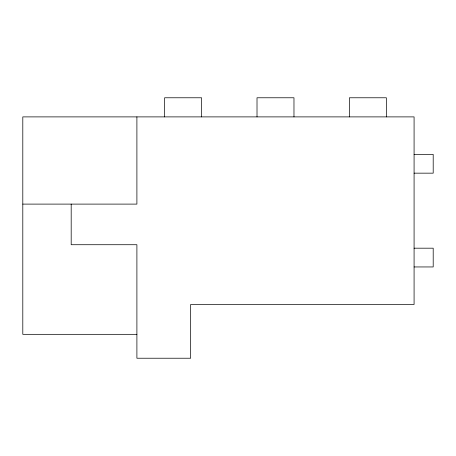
<?xml version="1.0" encoding="UTF-8"?>
<svg xmlns="http://www.w3.org/2000/svg" width="456" height="456" viewBox="0 0 456 456"><rect width="100%" height="100%" fill="white"/><g stroke="black" fill="none" stroke-linecap="round" stroke-linejoin="round"><path stroke-width="0.68" d="M414.082 154.402L433.2 154.402L433.2 173.16L414.082 173.16M22.8 204.106L136.897 204.106L136.897 116.89M414.082 248.189L433.2 248.189L433.2 266.948L414.082 266.948M136.897 334.333L22.8 334.333L22.8 116.89L414.082 116.89L414.082 304.465L190.665 304.465L190.665 358.228L136.897 358.228L136.897 244.724L71.187 244.724L71.187 204.106M386.363 116.89L386.363 97.772L349.41 97.772L349.41 116.89M293.972 116.89L293.972 97.772L257.013 97.772L257.013 116.89M201.575 116.89L201.575 97.772L164.616 97.772L164.616 116.89"/></g></svg>
